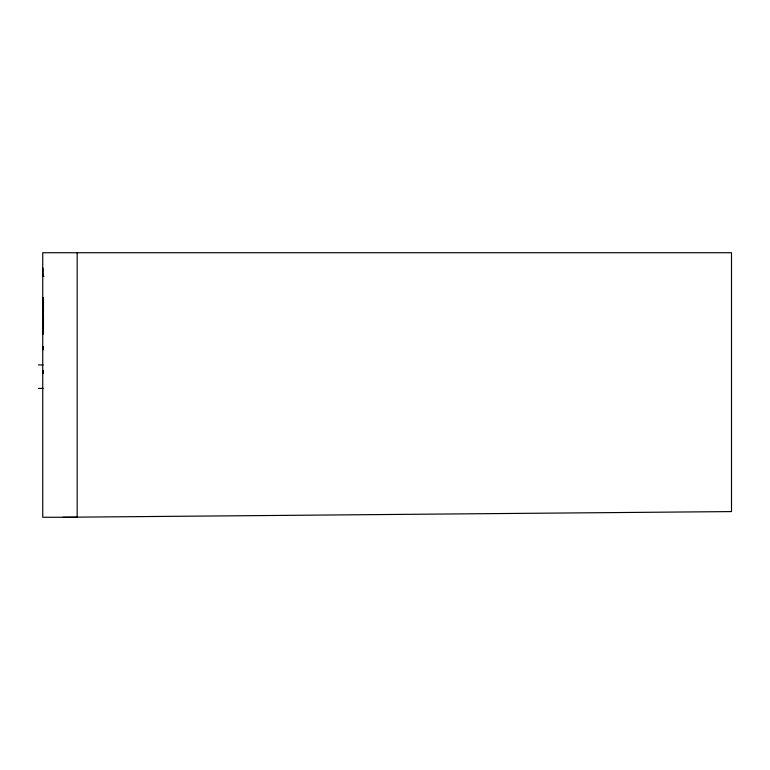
<?xml version="1.0" encoding="UTF-8"?>
<svg xmlns="http://www.w3.org/2000/svg" width="770" height="770" viewBox="0 0 770 770"><rect width="100%" height="100%" fill="white"/><g stroke="black" fill="none" stroke-linecap="round" stroke-linejoin="round"><path stroke-width="1.16" d="M62.88 517.267L731.5 511.588L731.5 252.733L42.735 252.733L42.735 517.267L77.164 517.267L77.164 252.733M43.967 276.286L42.966 276.286L42.966 268.124M42.735 298.279L43.466 298.279M42.735 311.378L43.466 311.378L43.466 297.692M42.735 317.327L43.466 317.327L43.466 330.417L42.735 330.417M38.5 364.922L43.139 364.922M38.5 388.417L43.139 388.417M43.274 346.625L43.274 349.821M43.274 370.437L43.274 373.633M43.216 298.856L43.216 305.786M43.216 306.008L43.216 316.547M43.216 316.739L43.216 323.718M43.216 324.42L43.216 334.238M42.918 298.664L42.918 310.272"/></g></svg>
